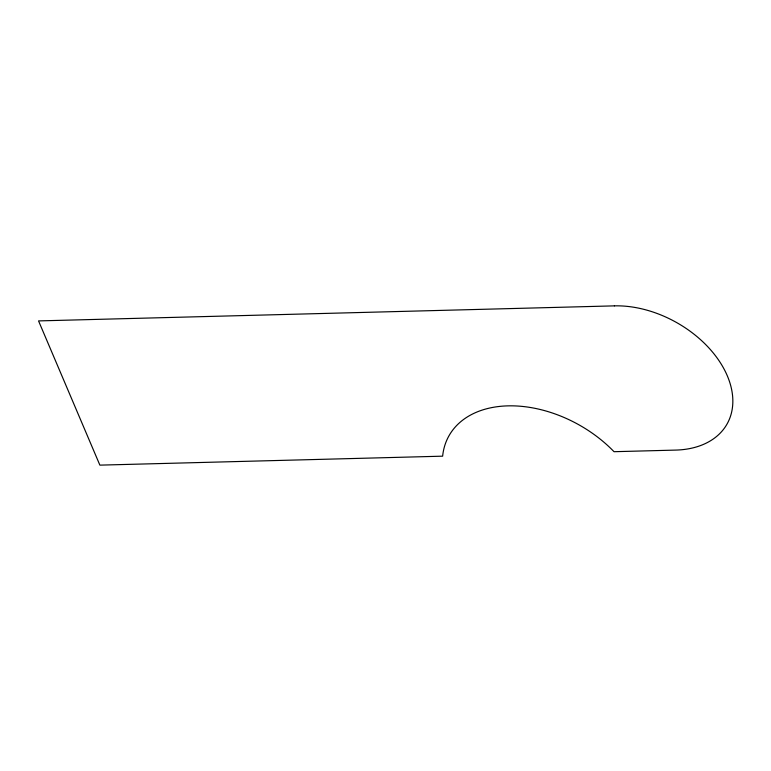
<?xml version="1.0" encoding="UTF-8"?>
<svg xmlns="http://www.w3.org/2000/svg" width="771" height="771" viewBox="0 0 771 771"><rect width="100%" height="100%" fill="white"/><g stroke="black" fill="none" stroke-linecap="round" stroke-linejoin="round"><path stroke-width="1.16" d="M614.391 305.865L38.55 320.909L99.873 465.135L442.641 456.172A107.882 73.158 29.2 0 1 507.887 405.864A107.882 73.158 29.2 0 1 614.024 451.7L675.714 450.091A94.043 63.781 29.2 0 0 727.313 375.824A94.043 63.781 29.2 0 0 614.391 305.865"/></g></svg>
